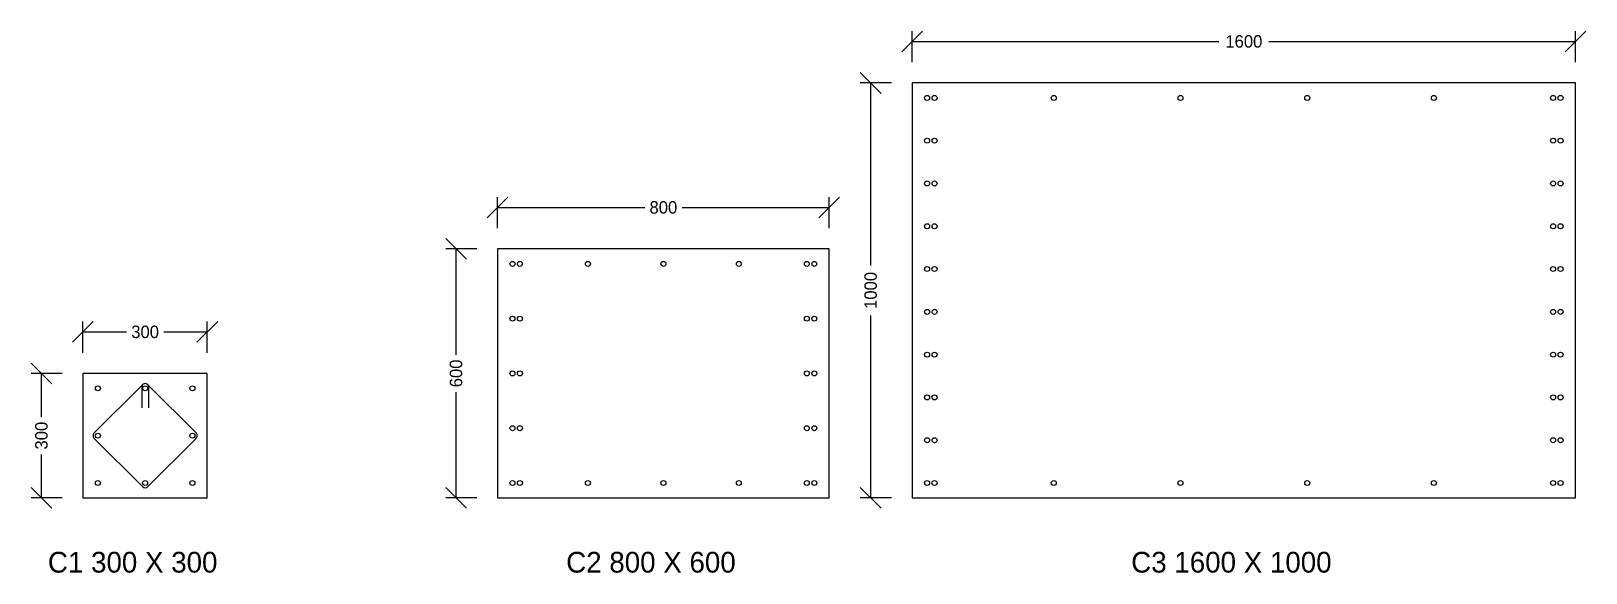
# Model space of a CAD drawing. Header units: millimetres. Extents: x -125 to 3625, y 319 to 1625.
import ezdxf
from ezdxf.enums import TextEntityAlignment as Align

# ---------------------------------------------------------------- set-up
doc = ezdxf.new("R2010")
doc.units = ezdxf.units.MM
doc.layers.add('REBAR', color=1, linetype='Continuous')
doc.layers.add('STRCUT', color=5, linetype='Continuous')
doc.dimstyles.get("Standard").update_dxf_attribs({"dimtxt": 2.5, "dimasz": 2.5, "dimexe": 1.25, "dimexo": 0.625, "dimtad": 1, "dimdec": 0, "dimcen": 2.5, "dimadec": 0, "dimazin": 0, "dimtfac": 1, "dimtmove": 0, "dimatfit": 3, "dimarcsym": 0})

# ---------------------------------------------------------------- blocks, each defined once
blk = doc.blocks.new('_OBLIQUE')
at = {"color": 0, "linetype": 'BYBLOCK'}
blk.add_line((-0.5, -0.5), (0.5, 0.5), dxfattribs=at)
blk = doc.blocks.new('*D1')
at = {"lineweight": -2}
for p, q in [((-50, 800), (-125, 800)), ((-100, 695), (-100, 800)), ((-100, 500), (-100, 605)), ((-50, 500), (-125, 500))]:
    blk.add_line(p, q, dxfattribs=at)
at = {"layer": 'DEFPOINTS'}
for p in [(0, 800), (-100, 500), (0, 500)]:
    blk.add_point(p, dxfattribs=at)
at = {"xscale": 50, "yscale": 50, "rotation": 90}
for p in [(-100, 800), (-100, 500)]:
    blk.add_blockref('_OBLIQUE', p, dxfattribs=at)
at = {"color": 1, "insert": (-100, 650), "char_height": 30, "attachment_point": 5, "rotation": 90}
blk.add_mtext('300', dxfattribs=at)
blk = doc.blocks.new('*D2')
at = {"lineweight": -2}
for p, q in [((0, 850), (0, 925)), ((0, 900), (105, 900)), ((195, 900), (300, 900)), ((300, 850), (300, 925))]:
    blk.add_line(p, q, dxfattribs=at)
at = {"layer": 'DEFPOINTS'}
for p in [(0, 900), (0, 800), (300, 800)]:
    blk.add_point(p, dxfattribs=at)
at = {"xscale": 50, "yscale": 50}
for p in [(0, 900), (300, 900)]:
    blk.add_blockref('_OBLIQUE', p, dxfattribs=at)
at = {"color": 1, "insert": (150, 900), "char_height": 30, "attachment_point": 5}
blk.add_mtext('300', dxfattribs=at)
blk = doc.blocks.new('*D3')
at = {"lineweight": -2}
for p, q in [((950, 1100), (875, 1100)), ((900, 845), (900, 1100)), ((900, 500), (900, 755)), ((950, 500), (875, 500))]:
    blk.add_line(p, q, dxfattribs=at)
at = {"layer": 'DEFPOINTS'}
for p in [(1000, 1100), (900, 500), (1000, 500)]:
    blk.add_point(p, dxfattribs=at)
at = {"xscale": 50, "yscale": 50, "rotation": 90}
for p in [(900, 1100), (900, 500)]:
    blk.add_blockref('_OBLIQUE', p, dxfattribs=at)
at = {"color": 1, "insert": (900, 800), "char_height": 30, "attachment_point": 5, "rotation": 90}
blk.add_mtext('600', dxfattribs=at)
blk = doc.blocks.new('*D4')
at = {"lineweight": -2}
for p, q in [((1000, 1150), (1000, 1225)), ((1000, 1200), (1355, 1200)), ((1445, 1200), (1800, 1200)), ((1800, 1150), (1800, 1225))]:
    blk.add_line(p, q, dxfattribs=at)
at = {"layer": 'DEFPOINTS'}
for p in [(1000, 1200), (1000, 1100), (1800, 1100)]:
    blk.add_point(p, dxfattribs=at)
at = {"xscale": 50, "yscale": 50}
for p in [(1000, 1200), (1800, 1200)]:
    blk.add_blockref('_OBLIQUE', p, dxfattribs=at)
at = {"color": 1, "insert": (1400, 1200), "char_height": 30, "attachment_point": 5}
blk.add_mtext('800', dxfattribs=at)
blk = doc.blocks.new('*D5')
at = {"lineweight": -2}
for p, q in [((1950, 1500), (1875, 1500)), ((1900, 1060), (1900, 1500)), ((1900, 500), (1900, 940)), ((1950, 500), (1875, 500))]:
    blk.add_line(p, q, dxfattribs=at)
at = {"layer": 'DEFPOINTS'}
for p in [(2000, 1500), (1900, 500), (2000, 500)]:
    blk.add_point(p, dxfattribs=at)
at = {"xscale": 50, "yscale": 50, "rotation": 90}
for p in [(1900, 1500), (1900, 500)]:
    blk.add_blockref('_OBLIQUE', p, dxfattribs=at)
at = {"color": 1, "insert": (1900, 1000), "char_height": 30, "attachment_point": 5, "rotation": 90}
blk.add_mtext('1000', dxfattribs=at)
blk = doc.blocks.new('*D6')
at = {"lineweight": -2}
for p, q in [((2000, 1550), (2000, 1625)), ((3600, 1550), (3600, 1625)), ((2000, 1600), (2740, 1600)), ((2860, 1600), (3600, 1600))]:
    blk.add_line(p, q, dxfattribs=at)
at = {"layer": 'DEFPOINTS'}
for p in [(2000, 1600), (2000, 1500), (3600, 1500)]:
    blk.add_point(p, dxfattribs=at)
at = {"xscale": 50, "yscale": 50}
for p in [(2000, 1600), (3600, 1600)]:
    blk.add_blockref('_OBLIQUE', p, dxfattribs=at)
at = {"color": 1, "insert": (2800, 1600), "char_height": 30, "attachment_point": 5}
blk.add_mtext('1600', dxfattribs=at)

msp = doc.modelspace()

# ---------------------------------------------------------------- linework, layer by layer
for p, q in [((141.8, 771.2), (26.3, 655.7)), ((141.8, 771.2), (141.8, 717.2)), ((273.7, 655.7), (158.2, 771.2)), ((158.2, 771.2), (158.2, 717.2)), ((26.3, 644.3), (144.3, 526.3)), ((155.7, 526.3), (271.2, 641.8))]:
    msp.add_line(p, q)
for centre, start, end in [((150, 765.5), 35, 145), ((34.5, 650), 145, 215), ((265.5, 650), 305, 35), ((150, 534.5), 235, 305)]:
    msp.add_arc(centre, 10, start, end)
at = {"layer": 'REBAR'}
for centre in [(2036, 1464), (2036, 1464), (2054, 1464), (2341.6, 1464), (2647.2, 1464), (2952.8, 1464), (3258.4, 1464), (3546, 1464), (3564, 1464), (3564, 1464), (2036, 1360.9), (2054, 1360.9), (3546, 1360.9), (3564, 1360.9), (2036, 1257.8), (2054, 1257.8), (3546, 1257.8), (3564, 1257.8), (2036, 1154.7), (2054, 1154.7), (3546, 1154.7), (3564, 1154.7), (1036, 1064), (1036, 1064), (1054, 1064), (1218, 1064), (1400, 1064), (1582, 1064), (1746, 1064), (1764, 1064), (1764, 1064), (2036, 1051.6), (2054, 1051.6), (3546, 1051.6), (3564, 1051.6), (1036, 932), (1054, 932), (1746, 932), (1764, 932), (2036, 948.4), (2054, 948.4), (3546, 948.4), (3564, 948.4), (2036, 845.3), (2054, 845.3), (3546, 845.3), (3564, 845.3), (1036, 800), (1054, 800), (1746, 800), (1764, 800), (36, 764), (36, 764), (150, 764), (264, 764), (264, 764), (2036, 742.2), (2054, 742.2), (3546, 742.2), (3564, 742.2), (36, 650), (264, 650), (1036, 668), (1054, 668), (1746, 668), (1764, 668), (2036, 639.1), (2054, 639.1), (3546, 639.1), (3564, 639.1), (36, 536), (36, 536), (150, 536), (264, 536), (264, 536), (1036, 536), (1036, 536), (1054, 536), (1218, 536), (1400, 536), (1582, 536), (1746, 536), (1764, 536), (1764, 536), (2036, 536), (2036, 536), (2054, 536), (2341.6, 536), (2647.2, 536), (2952.8, 536), (3258.4, 536), (3546, 536), (3564, 536), (3564, 536)]:
    msp.add_circle(centre, 6, dxfattribs=at)
at = {"layer": 'STRCUT'}
for points in [[(2000, 500), (3600, 500), (3600, 1500), (2000, 1500), (2000, 500)], [(1000, 500), (1800, 500), (1800, 1100), (1000, 1100), (1000, 500)], [(0, 500), (300, 500), (300, 800), (0, 800), (0, 500)]]:
    msp.add_lwpolyline(points, dxfattribs=at)

# ---------------------------------------------------------------- texts
for s, p in [('C1 300 X 300', (120, 320)), ('C2 800 X 600', (1370, 320)), ('C3 1600 X 1000', (2770, 320))]:
    msp.add_text(s, height=50).set_placement(p, align=Align.CENTER)

# ---------------------------------------------------------------- dimensions: what is measured, and where the dimension line sits
for base, p1, p2, picture, middle in [((2000, 1600), (2000, 1500), (3600, 1500), '*D6', (2800, 1600)), ((1000, 1200), (1000, 1100), (1800, 1100), '*D4', (1400, 1200)), ((0, 900), (0, 800), (300, 800), '*D2', (150, 900))]:
    dim = msp.add_linear_dim(base=base, p1=p1, p2=p2, dimstyle='Standard', override={"dimtxt": 30, "dimexe": 25, "dimexo": 50, "dimtxsty": 'Standard', "dimtsz": 25, "dimclrt": 1})
    dim.commit()
    dim.dimension.update_dxf_attribs({"geometry": picture, "text_midpoint": middle})
for base, p1, p2, picture, middle in [((1900, 500), (2000, 500), (2000, 1500), '*D5', (1900, 1000)), ((900, 500), (1000, 500), (1000, 1100), '*D3', (900, 800)), ((-100, 500), (0, 500), (0, 800), '*D1', (-100, 650))]:
    dim = msp.add_linear_dim(base=base, p1=p1, p2=p2, angle=90, dimstyle='Standard', override={"dimtxt": 30, "dimexe": 25, "dimexo": 50, "dimtxsty": 'Standard', "dimtsz": 25, "dimclrt": 1})
    dim.commit()
    dim.dimension.update_dxf_attribs({"geometry": picture, "text_midpoint": middle})

doc.saveas('drawing.dxf')
